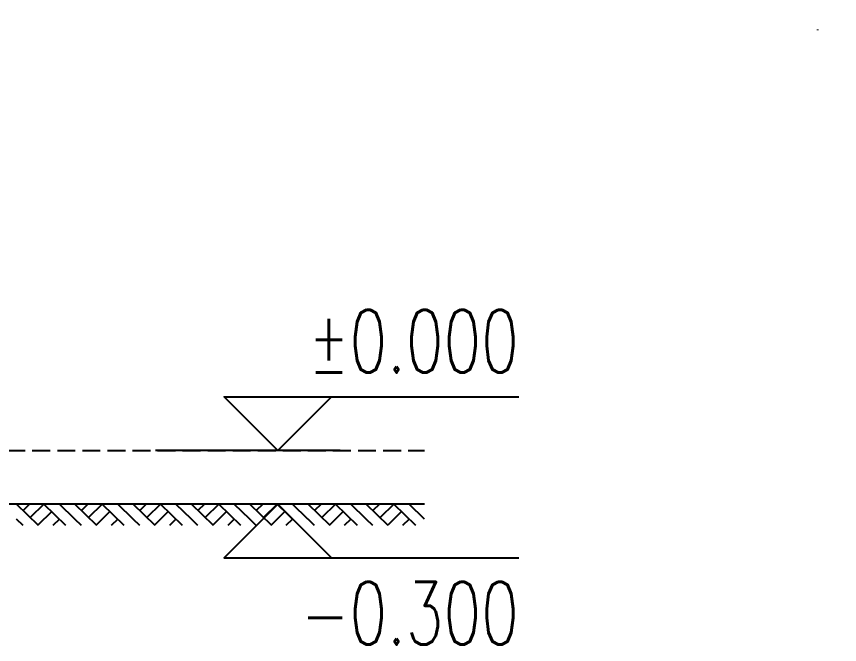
# Model space of a CAD drawing. Extents: x 220580 to 2027826, y -309201 to 71987.
# Drawn here: x 365810 to 370409, y -166364 to -162855 of the extents above; entities that cross this region are included whole.
import ezdxf
from ezdxf.enums import TextEntityAlignment as Align

# ---------------------------------------------------------------- set-up
doc = ezdxf.new("R2010")
doc.units = 0
doc.linetypes.add('DASH', pattern=[0.35, 0.25, -0.1])
doc.linetypes.add('ZN-DOT', pattern=[0.25, 0, -0.25])
for name, color, linetype in [('!ZN6-层高线-8', 8, 'ZN-DOT'), ('20剖面图$0$A-HATCH-2', 251, 'Continuous'), ('20剖面图$0$AS-WALL', 40, 'Continuous'), ('3符号', 173, 'Continuous'), ('Fill', 8, 'Continuous')]:
    doc.layers.add(name, color=color, linetype=linetype)
doc.styles.add('卓越符号', font='ROMANS.shx', dxfattribs={"width": 0.7, "bigfont": 'CHINESE.shx'})

# ---------------------------------------------------------------- blocks, each defined once
blk = doc.blocks.new('20剖面图$0$$LinePat$素土夯实')
at = {"color": 0}
for p, q in [((0, -210), (210, 0)), ((120, -300), (420, 0)), ((420, 0), (608, -188)), ((495, -300), (795, 0)), ((615, 0), (705, -90)), ((315, -105), (502, -293)), ((210, -210), (300, -300)), ((705, -300), (795, -210))]:
    blk.add_line(p, q, dxfattribs=at)
blk = doc.blocks.new('*U438')
at = {"ltscale": 10}
blk.add_line((3.475, 0), (-6.849, 0), dxfattribs=at)
blk.add_lwpolyline([(3, 3), (0, 0), (-3, 3), (13.45, 3)])
at = {"color": 0, "style": '卓越符号', "width": 0.7, "flags": 8}
blk.add_attdef('±0.000', text='', height=3.5, dxfattribs=at).set_placement((13.45, 4.35), align=Align.RIGHT)
blk = doc.blocks.new('*U439')
at = {"ltscale": 10}
blk.add_line((3.475, 0), (-6.849, 0), dxfattribs=at)
blk.add_lwpolyline([(3, -3), (0, 0), (-3, -3), (13.45, -3)])
at = {"color": 0, "style": '卓越符号', "width": 0.7, "flags": 8}
blk.add_attdef('±0.000', text='', height=3.5, dxfattribs=at).set_placement((13.45, -7.85), align=Align.RIGHT)
blk = doc.blocks.new('20250829153651')
at = {"layer": 'Fill', "ltscale": 1000}
h = blk.add_hatch(dxfattribs=at)
h.set_pattern_fill('ANGLE', scale=100)
h.set_pattern_definition([(0, (8813.26, 2374.8), (0, 349.25), [254, -95.25]), (90, (8813.26, 2374.8), (-349.25, 2e-14), [254, -95.25])])
h.paths.add_polyline_path([(9063.3, 2524.8), (9055.3, 2524.8), (9055.3, 2452), (8821.3, 2452), (8821.3, 2524.8), (8813.3, 2524.8), (8813.3, 2374.8), (8821.3, 2374.8), (8821.3, 2447.5), (9055.3, 2447.5), (9055.3, 2374.8), (9063.3, 2374.8)])

msp = doc.modelspace()

# ---------------------------------------------------------------- linework, layer by layer
at = {"layer": '!ZN6-层高线-8', "linetype": 'DASH', "ltscale": 400}
msp.add_line((359738.8, -165279.4), (368090.8, -165279.4), dxfattribs=at)
at = {"layer": '20剖面图$0$AS-WALL'}
msp.add_lwpolyline([(368090.8, -165579.4), (361575.6, -165579.4), (361575.6, -165579.4)], dxfattribs=at)

# ---------------------------------------------------------------- block references
at = {"layer": '20剖面图$0$A-HATCH-2', "xscale": -0.4097607528520357, "yscale": 0.4, "zscale": 0.4}
for p in [(366136.2, -165579.4), (366462, -165579.4), (366787.7, -165579.4), (367113.5, -165579.4), (367439.2, -165579.4), (367765, -165579.4), (368090.8, -165579.4)]:
    msp.add_blockref('20剖面图$0$$LinePat$素土夯实', p, dxfattribs=at)
at = {"layer": '3符号', "color": 7}
ref = msp.add_blockref('*U438', (367271.3, -165279.4), dxfattribs=dict(at, xscale=100, yscale=100, zscale=100))
ref.add_attrib('±0.000', '%%P0.000', dxfattribs={"layer": '0', "color": 0, "height": 350, "style": '卓越符号', "width": 0.7}).set_placement((368616.3, -164844.4), align=Align.RIGHT)
ref = msp.add_blockref('*U439', (367271.3, -165579.4), dxfattribs=dict(at, xscale=100, yscale=100, zscale=100))
ref.add_attrib('±0.000', '-0.300', dxfattribs={"layer": '0', "color": 0, "height": 350, "style": '卓越符号', "width": 0.7}).set_placement((368616.3, -166364.4), align=Align.RIGHT)

# ---------------------------------------------------------------- next in the draw order: block references
at = {"ltscale": 30}
msp.add_blockref('20250829153651', (361345.6, -165379.4), dxfattribs=at)

doc.saveas('drawing.dxf')
